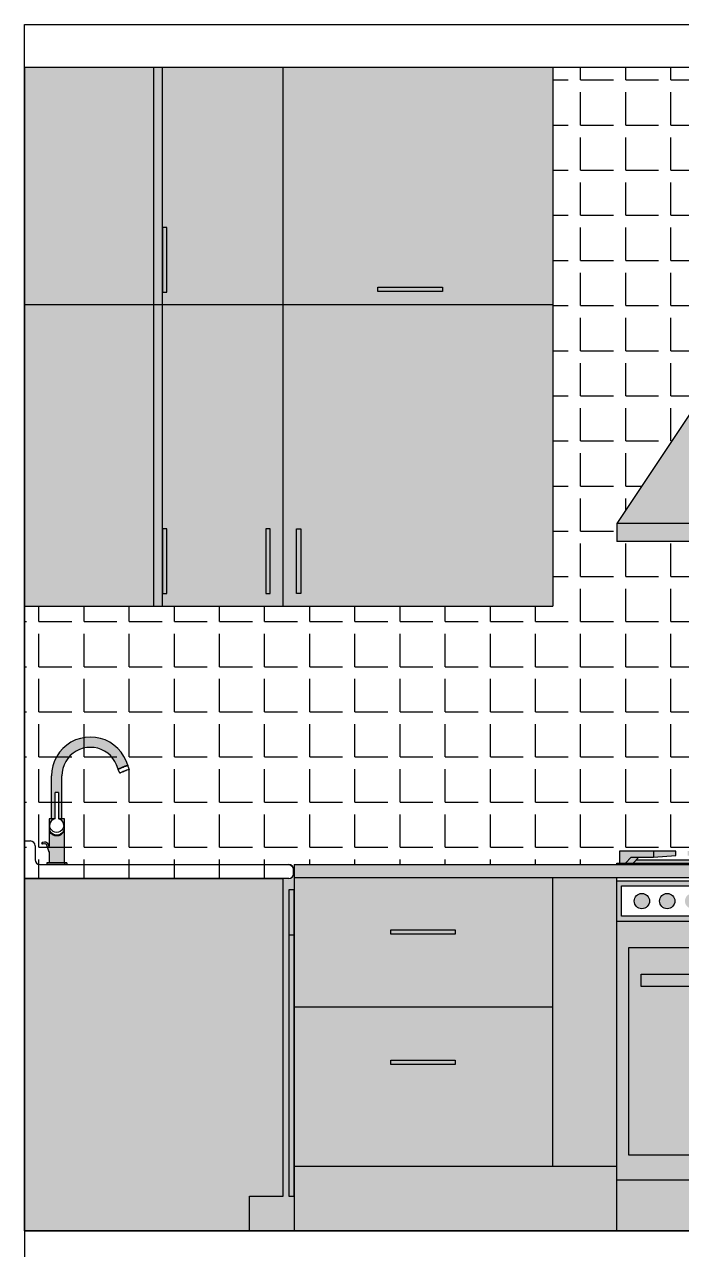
# Model space of a CAD drawing. Header units: millimetres. Extents: x -79936 to 190348, y -17907 to 78730.
# Drawn here: x 43588 to 45113, y -8405 to -5561 of the extents above; entities that cross this region are included whole.
import ezdxf

# ---------------------------------------------------------------- set-up
doc = ezdxf.new("R2010")
doc.units = ezdxf.units.MM
for name, color, linetype in [('freecads.com', 7, 'Continuous'), ('FUR', 42, 'Continuous'), ('furn', 251, 'Continuous'), ('furn section', 47, 'Continuous'), ('KITSHEN', 44, 'Continuous')]:
    doc.layers.add(name, color=color, linetype=linetype)

# ---------------------------------------------------------------- blocks, each defined once
blk = doc.blocks.new('kux 2')
at = {"transparency": 33554687}
h = blk.add_hatch(dxfattribs=at)
h.set_pattern_fill('ANGLE', color=253, scale=15)
h.set_pattern_definition([(0, (-20186.83, 6778.18), (0, 104.775), [76.2, -28.575]), (90, (-20186.83, 6778.18), (-104.775, 6e-15), [76.2, -28.575])])
h.paths.add_polyline_path([(2722.1, -1629.1), (2745.3, -1629.1), (2745.3, -1648.6), (2768.4, -1648.6), (2768.4, -1629.1), (2811.4, -1629.1), (2811.4, -2936.7), (2768.4, -2936.7), (2768.4, -2209.3), (2739.7, -2209.3), (2739.7, -3029.3), (2834.5, -3029.3), (2834.5, -1029.3), (3368.4, -1029.3), (3368.4, -1235.7), (3391.5, -1235.7), (3391.5, -1201), (3414.7, -1201), (3414.7, -879.3), (2832.7, -879.3), (2832.7, -861.3), (2814.7, -861.3), (2814.7, -347.3), (2832.7, -347.3), (2832.7, -329.3), (2145.9, -329.3), (2145.9, -1097.3), (2339.5, -1387.4), (2339.5, -1429.3), (1739.4, -1429.3), (1739.4, -1387.4), (1932.9, -1097.3), (1932.9, -329.3), (1591, -329.3), (1591, -1579.3), (464.7, -1579.3), (364.7, -1579.3), (364.7, -2212.1), (964.9, -2212.1), (977.9, -2212.1, 0.41422), (988.9, -2201.1), (988.9, -2190.3), (991, -2179.3), (1739.4, -2179.3), (1739.4, -2175.9), (1745.7, -2175.9), (1745.7, -2148.3), (1876.5, -2148.3), (1876.5, -2158.6), (1825, -2162.1), (1791, -2162.1), (1784.1, -2169), (1996.3, -2169), (1989.5, -2162.1), (1955.4, -2162.1), (1904, -2158.6), (1904, -2148.3), (2034.8, -2148.3), (2034.8, -2175.9), (2043.4, -2175.9), (2043.4, -2148.3), (2174.1, -2148.3), (2174.1, -2158.6), (2122.7, -2162.1), (2088.7, -2162.1), (2081.8, -2169), (2294, -2169), (2287.1, -2162.1), (2253.1, -2162.1), (2201.7, -2158.6), (2201.7, -2148.3), (2332.4, -2148.3), (2332.4, -2175.9), (2339.7, -2175.9), (2768.4, -2179.3), (2768.4, -1976.3), (2722.1, -1883.7)])
h.paths.add_polyline_path([(2722.1, -1606), (2722.1, -1212.5), (2768.4, -1120), (2768.4, -1029.3), (2811.4, -1029.3), (2811.4, -1606), (2768.4, -1606), (2768.4, -1580.9), (2745.3, -1580.9), (2745.3, -1606)], flags=16)
h.paths.add_polyline_path([(589, -1965.6), (591.4, -1964.7), (594, -1963.6), (596.9, -1962.4), (599.7, -1961.3), (602.4, -1960.2), (604.8, -1959.3), (608, -1957.9), (604.6, -1949.4), (604.2, -1949.5), (601.3, -1950.7), (599, -1951.7), (596.3, -1952.7), (593.4, -1953.9), (590.6, -1955), (587.9, -1956.1), (585.6, -1957.1), (582.7, -1958.2), (582.3, -1958.4), (585.8, -1966.9), (586.2, -1966.8)], flags=16)
h.paths.add_polyline_path([(604.2, -1949.1), (603.8, -1949.3), (603.1, -1950), (604.2, -1949.5)], flags=0)
h.paths.add_polyline_path([(585.6, -1957.1), (585.4, -1956.7), (582.8, -1957.7), (582.4, -1957.9), (582.3, -1958.4)], flags=16)
h.paths.add_polyline_path([(587.9, -1955.7), (590.3, -1954.3), (587.6, -1955.4), (585.6, -1956.6)], flags=16)
h.paths.add_polyline_path([(585.6, -1956.6), (587.6, -1955.4), (585.3, -1956.3), (583.9, -1957.3)], flags=16)
h.paths.add_polyline_path([(435.6, -2072.9), (435.6, -2072.9), (435.4, -2073)], flags=16)
h.paths.add_polyline_path([(446.1, -2073.3), (446, -2073.3), (446, -2073.3)], flags=16)
h.paths.add_polyline_path([(457.6, -2175.3), (458.6, -2175.3), (458.6, -2174.3), (457.6, -2073.5)], flags=16)
h.paths.add_polyline_path([(422.6, -2096.6), (422.6, -2098.5), (422.9, -2099.3)], flags=0)
h.paths.add_polyline_path([(406.4, -2132.1), (406.8, -2132), (406.5, -2130.1)], flags=16)
h.paths.add_polyline_path([(421.6, -2175.5), (421.6, -2149.2), (416.3, -2134.4), (414.7, -2131.6), (413, -2131.4), (415.6, -2132.6), (421.6, -2149.2), (421.6, -2175.5), (451, -2175.5), (452.3, -2175.3), (450.5, -2175.3), (419.7, -2175.5)], flags=16)
h.paths.add_polyline_path([(604.7, -1959.7), (599.8, -1961.7), (597, -1962.8), (594.2, -1963.9), (591.7, -1965), (586.2, -1967.2), (586.2, -1967.2), (586.6, -1967), (589.4, -1965.9), (594.2, -1963.9), (597, -1962.8), (599.8, -1961.7), (602.4, -1960.6), (607.9, -1958.4), (607.9, -1958.4)], flags=16)
h.paths.add_polyline_path([(607.6, -1958.1), (606.6, -1958.5), (606.4, -1959), (607.5, -1958.6)], flags=16)
h.paths.add_polyline_path([(600.9, -1950.4), (596.1, -1952.4), (593.3, -1953.5), (590.5, -1954.7), (590.3, -1954.3), (593.1, -1953.2), (596, -1952), (598.7, -1950.9), (601, -1950), (603.9, -1948.8), (604.3, -1948.7), (600.7, -1938.9), (595.5, -1928.3), (589, -1918.5), (581.2, -1909.7), (572.4, -1901.9), (562.6, -1895.4), (552, -1890.1), (540.9, -1886.4), (529.3, -1884.1), (517.6, -1883.3), (505.8, -1884.1), (494.3, -1886.4), (483.1, -1890.1), (472.6, -1895.4), (462.8, -1901.9), (453.9, -1909.7), (446.2, -1918.5), (439.6, -1928.3), (434.4, -1938.9), (430.6, -1950), (428.4, -1961.6), (427.6, -1973.3), (427.6, -2073.3), (433, -2073.3), (435.1, -2073), (431.6, -2074.4), (427.8, -2077.1), (425.2, -2080.5), (423.5, -2084.4), (422.9, -2088.5), (423.5, -2092.6), (425.2, -2096.5), (427.8, -2099.9), (431.3, -2102.4), (435.3, -2104), (439.6, -2104.6), (443.8, -2104), (447.8, -2102.4), (451.4, -2099.9), (454, -2096.5), (455.6, -2092.6), (456.2, -2088.5), (455.6, -2084.4), (454, -2080.5), (451.3, -2077.1), (446.6, -2073.5), (451.6, -2073.5), (451.6, -2073.3), (454.5, -2073.3), (456.2, -2073.3), (456.8, -2073.3), (458.4, -2073.5), (455.1, -2073.5), (452.3, -2073.5), (446.6, -2073.5), (453.5, -2078.6), (456, -2084.6), (456.6, -2088.8), (456.6, -2095.9), (456.6, -2099.6), (454.3, -2104.8), (451.6, -2108.2), (446.1, -2112.2), (437.2, -2113.3), (431.1, -2110.8), (427.6, -2108.2), (424.9, -2104.8), (422.3, -2098.9), (422.6, -2096.6), (422.6, -2088.8), (421.6, -2073.5), (421.6, -2136.5), (420.3, -2132.9), (418.9, -2130.4), (416.9, -2128.6), (414.4, -2127.5), (411.7, -2127.2), (411.3, -2127.2), (404.8, -2128.1), (405.2, -2130.1), (405.2, -2128.1), (413.2, -2126.9), (418.2, -2129.2), (420.3, -2132.9), (421.6, -2136.5), (421.6, -2073.3), (424.7, -2073.3), (427.6, -2073.3), (427.6, -1973.3), (428.4, -1961.6), (430.6, -1950), (434.4, -1938.9), (439.6, -1928.3), (446.2, -1918.5), (453.9, -1909.7), (462.8, -1901.9), (472.6, -1895.4), (483.1, -1890.1), (494.3, -1886.4), (505.8, -1884.1), (517.6, -1883.3), (529.3, -1884.1), (540.9, -1886.4), (552, -1890.1), (562.6, -1895.4), (572.4, -1901.9), (581.2, -1909.7), (589, -1918.5), (595.5, -1928.3), (600.7, -1938.9), (604.5, -1949.4), (604.2, -1949.1)], flags=16)
h.paths.add_polyline_path([(591.7, -1965), (589.4, -1965.9), (586.6, -1967), (586.2, -1966.8), (587.2, -1966.3)], flags=16)
h.paths.add_polyline_path([(455.9, -2101.6), (453.9, -2103.8), (453, -2106.2), (447.7, -2110.2), (443.7, -2111.6), (439.6, -2112.2), (435.4, -2111.6), (429.6, -2109.4), (425.5, -2104.3), (425.3, -2103.8), (427.6, -2106.5), (431.1, -2108.9), (435.2, -2110.3), (439.6, -2110.9), (444, -2110.3), (448, -2108.9), (451.6, -2106.5), (454.3, -2103.4), (456, -2099.8), (456.5, -2096.3), (456.8, -2098.1), (456.2, -2099.3)], flags=16)
h.paths.add_polyline_path([(443.5, -2012.4), (443.4, -2012.4), (443, -2012.4), (440.6, -2012.4), (436.2, -2012.4), (435.8, -2012.4), (435.6, -2012.4), (435.8, -2012.3), (435.9, -2012.3), (436.3, -2012.3), (436.9, -2012.3), (437.7, -2012.3), (438.6, -2012.3), (440.6, -2012.3), (443.3, -2012.3), (443.4, -2012.3)], flags=16)
h.paths.add_polyline_path([(440.6, -2012.3), (439.6, -2012.4), (440.6, -2012.4), (441.5, -2012.3)], flags=0)
h.paths.add_polyline_path([(433.8, -2073.5), (434.4, -2073.3), (432.9, -2073.3), (432.6, -2073.5)], flags=0)
h.paths.add_polyline_path([(426.9, -2073.5), (424, -2073.5), (422.2, -2073.5), (421.6, -2073.5), (421.8, -2073.4), (422.4, -2073.3), (423, -2073.3)], flags=0)
h = blk.add_hatch(color=252, dxfattribs=at)
h.dxf.hatch_style = 1
h.paths.add_polyline_path([(1591, -329.3), (964.7, -329.3), (964.7, -879.3), (1591, -879.3)])
h.paths.add_polyline_path([(1335.2, -839.4), (1335.2, -849.4), (1185.2, -849.4), (1185.2, -839.4)], flags=16)
h.paths.add_polyline_path([(1591, -879.3), (964.7, -879.3), (964.7, -1579.3), (1591, -1579.3)])
h.paths.add_polyline_path([(1006.2, -1400.3), (1006.2, -1550.3), (996.2, -1550.3), (996.2, -1400.3)], flags=16)
h.paths.add_polyline_path([(964.7, -329.3), (684.7, -329.3), (684.7, -700.3), (694.7, -700.3), (694.7, -850.3), (684.7, -850.3), (684.7, -879.3), (964.7, -879.3)])
h.paths.add_polyline_path([(964.7, -879.3), (684.7, -879.3), (684.7, -1400.3), (694.7, -1400.3), (694.7, -1550.3), (684.7, -1550.3), (684.7, -1579.3), (964.7, -1579.3)])
h.paths.add_polyline_path([(925.1, -1400.3), (935.2, -1400.3), (935.2, -1550.3), (925.1, -1550.3)], flags=16)
h.paths.add_polyline_path([(664.4, -879.3), (364.7, -879.3), (364.7, -1579.3), (664.4, -1579.3)])
h.paths.add_polyline_path([(664.4, -329.3), (364.7, -329.3), (364.7, -879.3), (664.4, -879.3)])
h.paths.add_polyline_path([(3414.7, -329.3), (2832.7, -329.3), (2832.7, -347.3), (2832.7, -861.3), (2832.7, -879.3), (3414.7, -879.3)])
h.paths.add_polyline_path([(2739.7, -2509.3), (2339.7, -2509.3), (2339.7, -2879.3), (2739.7, -2879.3)])
h.paths.add_polyline_path([(2464.4, -2643.3), (2464.4, -2633.3), (2614.4, -2633.3), (2614.4, -2643.3)], flags=16)
h.paths.add_polyline_path([(2739.7, -2209.3), (2339.7, -2209.3), (2339.7, -2509.3), (2739.7, -2509.3)])
h.paths.add_polyline_path([(2464.4, -2341.3), (2464.4, -2331.3), (2614.4, -2331.3), (2614.4, -2341.3)], flags=16)
h.paths.add_polyline_path([(1591, -2209.3), (991, -2209.3), (991, -2509.3), (1591, -2509.3)])
h.paths.add_polyline_path([(1214.7, -2341.3), (1214.7, -2331.3), (1364.7, -2331.3), (1364.7, -2341.3)], flags=16)
h.paths.add_polyline_path([(1591, -2509.3), (991, -2509.3), (991, -2879.3), (1591, -2879.3)])
h.paths.add_polyline_path([(1214.7, -2643.3), (1214.7, -2633.3), (1364.7, -2633.3), (1364.7, -2643.3)], flags=16)
h.paths.add_polyline_path([(1739.4, -2209.3), (1591, -2209.3), (1591, -2509.3), (1591, -2879.3), (1739.4, -2879.3)])
h = blk.add_hatch(color=252, dxfattribs=at)
h.dxf.hatch_style = 1
h.paths.add_polyline_path([(684.7, -329.3), (664.4, -329.3), (664.4, -879.3), (684.7, -879.3)])
h.paths.add_polyline_path([(684.7, -879.3), (664.4, -879.3), (664.4, -1579.3), (684.7, -1579.3)])
h.paths.add_polyline_path([(2832.7, -347.3), (2814.7, -347.3), (2814.7, -861.3), (2832.7, -861.3)])
h = blk.add_hatch(color=250, dxfattribs=at)
h.dxf.hatch_style = 1
h.set_gradient(color1=(51, 51, 51), color2=(222, 222, 222), tint=1, name='HEMISPHERICAL')
h.paths.add_polyline_path([(2145.9, -329.3), (1932.9, -329.3), (1932.9, -1097.3), (2145.9, -1097.3)])
h.paths.add_polyline_path([(2145.9, -1097.3), (1932.9, -1097.3), (1739.4, -1387.4), (2339.5, -1387.4)])
at = {"true_color": 0x37371b, "transparency": 33554687}
h = blk.add_hatch(color=39, dxfattribs=at)
h.dxf.hatch_style = 1
h.paths.add_polyline_path([(1335.2, -839.4), (1185.2, -839.4), (1185.2, -849.4), (1335.2, -849.4)])
h.paths.add_polyline_path([(694.7, -850.3), (694.7, -700.3), (684.7, -700.3), (684.7, -850.3)])
h.paths.add_polyline_path([(925.1, -1550.3), (935.2, -1550.3), (935.2, -1400.3), (925.1, -1400.3)])
h.paths.add_polyline_path([(1006.2, -1400.3), (996.2, -1400.3), (996.2, -1550.3), (1006.2, -1550.3)])
h.paths.add_polyline_path([(684.7, -1550.3), (694.7, -1550.3), (694.7, -1400.3), (684.7, -1400.3)])
h.paths.add_polyline_path([(1364.7, -2633.3), (1214.7, -2633.3), (1214.7, -2643.3), (1364.7, -2643.3)])
h.paths.add_polyline_path([(1364.7, -2331.3), (1214.7, -2331.3), (1214.7, -2341.3), (1364.7, -2341.3)])
h.paths.add_polyline_path([(2614.4, -2341.3), (2614.4, -2331.3), (2464.4, -2331.3), (2464.4, -2341.3)])
h.paths.add_polyline_path([(2614.4, -2633.3), (2464.4, -2633.3), (2464.4, -2643.3), (2614.4, -2643.3)])
at = {"true_color": 0x636466, "transparency": 33554687}
h = blk.add_hatch(color=251, dxfattribs=at)
h.dxf.hatch_style = 1
h.paths.add_polyline_path([(3414.7, -1201), (3391.5, -1201), (3391.5, -1235.7), (3368.4, -1235.7), (3368.4, -1029.3), (2768.4, -1029.3), (2768.4, -1120), (2722.1, -1212.5), (2722.1, -1606), (2834.5, -1606), (2834.5, -1633.1), (2722.1, -1629.1), (2722.1, -1883.7), (2768.4, -1976.3), (2767.6, -2179.3), (2768.4, -2179.3), (991, -2179.3), (991, -2209.3), (2739.7, -2209.3), (2739.7, -3029.3), (3414.7, -3029.3)])
at = {"transparency": 33554687}
h = blk.add_hatch(color=7, dxfattribs=at)
h.dxf.hatch_style = 1
h.paths.add_polyline_path([(2339.5, -1387.4), (1739.4, -1387.4), (1739.4, -1408.4), (1739.4, -1429.3), (2339.5, -1429.3)])
at = {"true_color": 0xffffff, "transparency": 33554687}
h = blk.add_hatch(color=7, dxfattribs=at)
h.dxf.hatch_style = 1
h.paths.add_polyline_path([(453.8, -1956.2), (456.6, -1948), (460.4, -1940.3), (465.2, -1933.1), (470.9, -1926.6), (477.4, -1920.9), (484.6, -1916.1), (492.3, -1912.3), (500.5, -1909.5), (509, -1907.9), (517.6, -1907.3), (526.2, -1907.9), (534.7, -1909.5), (542.8, -1912.3), (550.6, -1916.1), (557.8, -1920.9), (564.3, -1926.6), (569.9, -1933.1), (574.7, -1940.3), (578.6, -1948), (582, -1957.7), (582.4, -1957.5), (583.5, -1957.1), (585.3, -1956.3), (587.6, -1955.4), (590.3, -1954.3), (593.1, -1953.2), (596, -1952), (598.7, -1950.9), (601, -1950), (602.8, -1949.3), (603.9, -1948.8), (604.3, -1948.7), (600.7, -1938.9), (595.5, -1928.3), (592.3, -1923.4), (589, -1918.5), (581.8, -1910.3), (572.4, -1901.9), (562.6, -1895.4), (552, -1890.1), (540.9, -1886.4), (529.3, -1884.1), (517.6, -1883.3), (505.8, -1884.1), (494.3, -1886.4), (484.5, -1889.7), (472.6, -1895.4), (453.9, -1909.7), (446.2, -1918.5), (439.6, -1928.3), (434.4, -1938.9), (430.6, -1950), (428.4, -1961.6), (427.6, -1973.3), (427.6, -2073.3), (431, -2073.3), (434.4, -2073.3), (435.6, -2072.8), (435.6, -2012.3), (436.3, -2012.3), (436.9, -2012.3), (437.7, -2012.3), (438.6, -2012.3), (440.6, -2012.3), (441.5, -2012.3), (442.3, -2012.3), (442.9, -2012.3), (443.6, -2012.3), (443.6, -2072.9), (443.8, -2073), (444, -2073), (444.8, -2073.3), (451.6, -2073.3), (451.6, -1973.3), (452.1, -1964.7)], flags=16)
h.paths.add_polyline_path([(457.6, -2073.5), (457.3, -2073.4), (456.8, -2073.3), (451.6, -2073.3), (451.6, -1973.3), (452.1, -1964.7), (453.8, -1956.2), (456.6, -1948), (461.3, -1939), (465.2, -1933.1), (474.2, -1923.8), (481, -1918.5), (488.5, -1914.2), (492.3, -1912.3), (500.5, -1909.5), (509, -1907.9), (517.6, -1907.3), (526.2, -1907.9), (534.7, -1909.5), (542.8, -1912.3), (550.6, -1916.1), (557.8, -1920.9), (567.1, -1929.9), (572.3, -1936.7), (576.6, -1944.2), (579.4, -1950.3), (582, -1957.7), (582.4, -1957.9), (582.3, -1958.4), (585.8, -1966.9), (586.2, -1967.2), (607.9, -1958.4), (608, -1957.9), (604.6, -1949.4), (604.2, -1949.1), (604.3, -1948.7), (600.7, -1938.9), (595.5, -1928.3), (592.3, -1923.4), (589, -1918.5), (581.8, -1910.3), (572.4, -1901.9), (562.6, -1895.4), (552, -1890.1), (540.9, -1886.4), (529.3, -1884.1), (517.6, -1883.3), (505.8, -1884.1), (494.3, -1886.4), (484.5, -1889.7), (472.6, -1895.4), (453.9, -1909.7), (446.2, -1918.5), (439.6, -1928.3), (434.4, -1938.9), (430.6, -1950), (428.4, -1961.6), (427.6, -1973.3), (427.6, -2073.3), (422.4, -2073.3), (421.8, -2073.4), (421.6, -2073.5), (421.6, -2136.5), (420.3, -2132.9), (418.9, -2130.4), (416.9, -2128.6), (414.4, -2127.5), (411.5, -2127.2), (411.3, -2127.2), (405.9, -2128), (406.3, -2128.8), (406.5, -2130.1), (406.4, -2132.1), (411.7, -2131.3), (413, -2131.4), (414.4, -2132), (415.5, -2133.1), (416.3, -2134.4), (421.6, -2149.2), (421.6, -2175.3), (457.6, -2175.3)], flags=17)
h.paths.add_polyline_path([(434.4, -2073.3), (431, -2073.3), (430.6, -2073.5), (433.8, -2073.5)], flags=0)
h.paths.add_polyline_path([(435.6, -2072.9), (435.6, -2072.9), (435.4, -2073)], flags=16)
h.paths.add_polyline_path([(435.2, -2112.5), (431.1, -2110.8), (427.6, -2108.2), (424.9, -2104.8), (423.2, -2100.9), (422.6, -2096.6), (422.6, -2096.3), (422.6, -2095.9), (422.6, -2088.8), (423.2, -2084.6), (424.8, -2080.7), (427.6, -2077.2), (431.1, -2074.6), (431.6, -2074.4), (427.8, -2077.1), (425.2, -2080.5), (423.5, -2084.4), (422.9, -2088.5), (423.5, -2092.6), (425.2, -2096.5), (427.8, -2099.9), (431.3, -2102.4), (435.3, -2104), (439.6, -2104.6), (443.8, -2104), (447.8, -2102.4), (451.4, -2099.9), (454, -2096.5), (455.6, -2092.6), (456.2, -2088.5), (455.6, -2084.4), (454, -2080.5), (451.4, -2077.1), (447.8, -2074.6), (443.8, -2073), (443.6, -2073), (443.6, -2012.5), (443.5, -2012.4), (443.4, -2012.4), (443, -2012.4), (440.6, -2012.4), (439.6, -2012.4), (438.6, -2012.4), (436.2, -2012.4), (435.8, -2012.4), (435.6, -2012.4), (435.8, -2012.3), (435.9, -2012.3), (436.3, -2012.3), (436.9, -2012.3), (437.7, -2012.3), (438.6, -2012.3), (440.6, -2012.3), (441.5, -2012.3), (442.3, -2012.3), (442.9, -2012.3), (443.6, -2012.3), (443.6, -2072.9), (443.8, -2073), (444, -2073), (448, -2074.6), (451.6, -2077.2), (454.3, -2080.7), (456, -2084.6), (456.6, -2088.8), (456.6, -2095.9), (456.5, -2096.3), (456.6, -2096.6), (456, -2100.9), (454.3, -2104.8), (451.6, -2108.2), (448, -2110.8), (444, -2112.5), (439.6, -2113)], flags=16)
h.paths.add_polyline_path([(439.6, -2112.2), (435.4, -2111.6), (431.5, -2110.2), (428.1, -2107.6), (425.5, -2104.3), (425.3, -2103.8), (427.6, -2106.5), (431.1, -2108.9), (435.2, -2110.3), (439.6, -2110.9), (444, -2110.3), (448, -2108.9), (451.6, -2106.5), (453.9, -2103.8), (453.7, -2104.3), (451.1, -2107.6), (447.7, -2110.2), (443.7, -2111.6)], flags=16)
h.paths.add_polyline_path([(451.4, -2077.1), (447.8, -2074.6), (443.8, -2073), (443.6, -2073), (443.6, -2012.5), (443.5, -2012.4), (443, -2012.4), (440.6, -2012.4), (439.6, -2012.4), (438.6, -2012.4), (436.2, -2012.4), (435.6, -2012.4), (435.6, -2012.5), (435.6, -2072.8), (435.6, -2073), (435.3, -2073), (431.3, -2074.6), (427.8, -2077.1), (425.2, -2080.5), (423.5, -2084.4), (422.9, -2088.5), (423.5, -2092.6), (425.2, -2096.5), (427.8, -2099.9), (431.3, -2102.4), (435.3, -2104), (439.6, -2104.6), (443.8, -2104), (447.8, -2102.4), (451.4, -2099.9), (454, -2096.5), (455.6, -2092.6), (456.2, -2088.5), (455.6, -2084.4), (454, -2080.5)], flags=0)
h.paths.add_polyline_path([(453.9, -2103.8), (454.3, -2103.4), (456, -2099.8), (456.6, -2095.9), (456.6, -2088.8), (456, -2084.6), (454.3, -2080.7), (451.6, -2077.2), (451.3, -2077.1), (454, -2080.5), (455.6, -2084.4), (456.2, -2088.5), (455.6, -2092.6), (454, -2096.5), (451.4, -2099.9), (447.8, -2102.4), (443.8, -2104), (439.6, -2104.6), (435.3, -2104), (431.3, -2102.4), (427.8, -2099.9), (425.2, -2096.5), (423.5, -2092.6), (422.9, -2088.5), (423.5, -2084.4), (425.2, -2080.5), (427.8, -2077.1), (427.6, -2077.2), (424.8, -2080.7), (423.2, -2084.6), (422.6, -2088.8), (422.6, -2095.9), (422.6, -2096.3), (423.2, -2099.8), (424.8, -2103.4), (427.6, -2106.5), (431.1, -2108.9), (435.2, -2110.3), (439.6, -2110.9), (444, -2110.3), (448, -2108.9), (451.6, -2106.5)], flags=16)
h.paths.add_polyline_path([(427.6, -2077.2), (427.8, -2077.1), (431.1, -2074.6), (431.6, -2074.4), (433.8, -2073.5), (430.6, -2073.5), (426.9, -2073.5), (424, -2073.5), (422.2, -2073.5), (421.6, -2073.5), (421.6, -2136.5), (420.3, -2132.9), (418.9, -2130.4), (416.9, -2128.6), (414.4, -2127.5), (411.5, -2127.2), (411.3, -2127.2), (405.9, -2128), (406.3, -2128.8), (406.5, -2130.1), (406.4, -2132.1), (411.7, -2131.3), (413, -2131.4), (414.4, -2132), (415.5, -2133.1), (416.3, -2134.4), (421.6, -2149.2), (421.6, -2175.3), (457.6, -2175.3), (457.6, -2073.5), (456.9, -2073.5), (455.1, -2073.5), (452.3, -2073.5), (448.5, -2073.5), (445.3, -2073.5), (448, -2074.6), (451.6, -2077.2), (454.3, -2080.7), (456, -2084.6), (456.6, -2088.8), (456.6, -2095.9), (456.5, -2096.3), (456.6, -2096.6), (456, -2100.9), (454.3, -2104.8), (451.6, -2108.2), (448, -2110.8), (444, -2112.5), (439.6, -2113), (435.2, -2112.5), (431.1, -2110.8), (427.6, -2108.2), (424.9, -2104.8), (423.2, -2100.9), (422.6, -2096.6), (422.6, -2096.3), (422.6, -2095.9), (422.6, -2088.8), (423.2, -2084.6), (424.8, -2080.7)], flags=16)
h.paths.add_polyline_path([(458.6, -2175.5), (455.8, -2175.5), (451, -2175.5), (419.7, -2175.5), (417.4, -2175.5), (416.6, -2175.5), (416.6, -2179.3), (417.4, -2179.3), (419.7, -2179.3), (455.8, -2179.3), (458.6, -2179.3)], flags=16)
h.paths.add_polyline_path([(462.6, -2175.5), (461.8, -2175.5), (458.6, -2175.5), (458.6, -2179.3), (459.5, -2179.3), (461.8, -2179.3), (462.6, -2179.3)], flags=17)
h.paths.add_polyline_path([(461.6, -2175.3), (458.6, -2175.3), (458.6, -2175.5), (461.8, -2175.5), (462.6, -2175.5), (462.2, -2175.4)], flags=17)
h.paths.add_polyline_path([(461.6, -2175.3), (457.6, -2175.3), (421.6, -2175.3), (417.6, -2175.3), (416.9, -2175.4), (416.6, -2175.5), (416.6, -2179.3), (417.4, -2179.3), (419.7, -2179.3), (455.8, -2179.3), (462.6, -2179.3), (462.6, -2175.5), (462.2, -2175.4)])
h.paths.add_polyline_path([(416.9, -2128.6), (414.4, -2127.5), (411.5, -2127.2), (411.3, -2127.2), (405.5, -2128), (405.2, -2128.8), (405.2, -2130.1), (405.4, -2131.3), (405.8, -2132.1), (406.2, -2132.1), (411.7, -2131.3), (413, -2131.4), (414.4, -2132), (415.5, -2133.1), (416.3, -2134.4), (421.6, -2149.2), (421.6, -2175.3), (457.6, -2175.3), (457.6, -2073.5), (457.3, -2073.4), (456.8, -2073.3), (451.6, -2073.3), (451.6, -1973.3), (452.1, -1964.7), (453.8, -1956.2), (456.6, -1948), (461.3, -1939), (465.2, -1933.1), (474.2, -1923.8), (481, -1918.5), (488.5, -1914.2), (492.3, -1912.3), (500.5, -1909.5), (509, -1907.9), (517.6, -1907.3), (526.2, -1907.9), (534.7, -1909.5), (542.8, -1912.3), (550.6, -1916.1), (557.8, -1920.9), (567.1, -1929.9), (572.3, -1936.7), (576.6, -1944.2), (579.4, -1950.3), (582, -1957.7), (582.4, -1957.9), (582.3, -1958.4), (585.8, -1966.9), (586.2, -1967.2), (607.9, -1958.4), (608, -1957.9), (604.6, -1949.4), (604.2, -1949.1), (604.3, -1948.7), (600.7, -1938.9), (595.5, -1928.3), (592.3, -1923.4), (589, -1918.5), (581.8, -1910.3), (572.4, -1901.9), (562.6, -1895.4), (552, -1890.1), (540.9, -1886.4), (529.3, -1884.1), (517.6, -1883.3), (505.8, -1884.1), (494.3, -1886.4), (484.5, -1889.7), (472.6, -1895.4), (453.9, -1909.7), (446.2, -1918.5), (439.6, -1928.3), (434.4, -1938.9), (430.6, -1950), (428.4, -1961.6), (427.6, -1973.3), (427.6, -2073.3), (422.4, -2073.3), (421.8, -2073.4), (421.6, -2073.5), (421.6, -2136.5), (420.3, -2132.9), (418.9, -2130.4)])
h.paths.add_polyline_path([(422.6, -2096.6), (422.6, -2096.3), (422.6, -2095.9), (422.6, -2088.8), (423.2, -2084.6), (424.8, -2080.7), (427.6, -2077.2), (431.1, -2074.6), (435.2, -2073), (435.6, -2072.9), (435.6, -2012.5), (435.6, -2012.4), (435.8, -2012.3), (435.9, -2012.3), (436.3, -2012.3), (436.9, -2012.3), (437.7, -2012.3), (438.6, -2012.3), (440.6, -2012.3), (441.5, -2012.3), (442.3, -2012.3), (442.9, -2012.3), (443.3, -2012.3), (443.4, -2012.3), (443.5, -2012.4), (443.6, -2012.5), (443.6, -2072.9), (444, -2073), (448, -2074.6), (451.6, -2077.2), (454.3, -2080.7), (456, -2084.6), (456.6, -2088.8), (456.6, -2095.9), (456.5, -2096.3), (456.6, -2096.6), (456, -2100.9), (454.3, -2104.8), (451.6, -2108.2), (448, -2110.8), (444, -2112.5), (439.6, -2113), (435.2, -2112.5), (431.1, -2110.8), (427.6, -2108.2), (424.9, -2104.8), (423.2, -2100.9)], flags=0)
at = {"transparency": 33554687}
h = blk.add_hatch(color=251, dxfattribs=at)
h.dxf.hatch_style = 1
h.paths.add_polyline_path([(1825, -2148.3), (1745.7, -2148.3), (1745.7, -2175.9), (1759.5, -2175.9), (1773.2, -2162.1), (1825, -2162.1)], flags=0)
h.paths.add_polyline_path([(1876.5, -2158.6), (1876.5, -2148.3), (1825, -2148.3), (1825, -2162.1)], flags=17)
h.paths.add_polyline_path([(1791, -2162.1), (1773.2, -2162.1), (1759.5, -2175.9), (1777.2, -2175.9)], flags=0)
h.paths.add_polyline_path([(2339.7, -2175.9), (2332.4, -2175.9), (1739.4, -2175.9), (1739.4, -2179.3), (2339.7, -2179.3)])
h.paths.add_polyline_path([(2034.8, -2148.3), (1904, -2148.3), (1904, -2158.6), (1955.4, -2162.1), (1989.5, -2162.1), (1996.3, -2169), (1784.1, -2169), (1777.2, -2175.9), (2034.8, -2175.9)])
h.paths.add_polyline_path([(2007.2, -2162.1), (1989.5, -2162.1), (1996.3, -2169), (2003.2, -2175.9), (2021, -2175.9)], flags=16)
h.paths.add_polyline_path([(1996.3, -2169), (1784.1, -2169), (1791, -2162.1), (1825, -2162.1), (1876.5, -2158.6), (1876.5, -2148.3), (1825, -2148.3), (1745.7, -2148.3), (1745.7, -2175.9), (2003.2, -2175.9)], flags=16)
h.paths.add_polyline_path([(2332.4, -2148.3), (2201.7, -2148.3), (2201, -2158.6), (2253.1, -2162.1), (2287.1, -2162.1), (2294, -2169), (2081.8, -2169), (2074.9, -2175.9), (2332.4, -2175.9)])
h.paths.add_polyline_path([(2304.9, -2162.1), (2287.1, -2162.1), (2294, -2169), (2300.9, -2175.9), (2318.7, -2175.9)], flags=16)
h.paths.add_polyline_path([(2332.4, -2148.3), (2253.1, -2148.3), (2253.1, -2162.1), (2287.1, -2162.1), (2304.9, -2162.1), (2318.7, -2175.9), (2332.4, -2175.9)], flags=17)
h.paths.add_polyline_path([(2088.7, -2162.1), (2122.7, -2162.1), (2174.1, -2158.6), (2174.1, -2148.3), (2043.4, -2148.3), (2043.4, -2175.9), (2300.9, -2175.9), (2294, -2169), (2081.8, -2169)])
h.paths.add_polyline_path([(2174.1, -2148.3), (2122.7, -2148.3), (2122.7, -2162.1), (2174.1, -2158.6)], flags=17)
h.paths.add_polyline_path([(2088.7, -2162.1), (2070.9, -2162.1), (2057.1, -2175.9), (2074.9, -2175.9), (2081.8, -2169)], flags=17)
h.paths.add_polyline_path([(1996.3, -2169), (1784.1, -2169), (1791, -2162.1), (1825, -2162.1), (1876.5, -2158.6), (1876.5, -2148.3), (1745.7, -2148.3), (1745.7, -2175.9), (2003.2, -2175.9)])
h = blk.add_hatch(color=251, dxfattribs=at)
h.dxf.hatch_style = 1
h.paths.add_polyline_path([(1825, -2148.3), (1745.7, -2148.3), (1745.7, -2175.9), (1759.5, -2175.9), (1773.2, -2162.1), (1825, -2162.1)])
h.paths.add_polyline_path([(1791, -2162.1), (1773.2, -2162.1), (1759.5, -2175.9), (1777.2, -2175.9)], flags=17)
h.paths.add_polyline_path([(2007.2, -2162.1), (1989.5, -2162.1), (2003.2, -2175.9), (2021, -2175.9)])
h.paths.add_polyline_path([(2088.7, -2162.1), (2070.9, -2162.1), (2057.1, -2175.9), (2074.9, -2175.9)])
h.paths.add_polyline_path([(2174.1, -2148.3), (2122.7, -2148.3), (2122.7, -2162.1), (2174.1, -2158.6)])
h.paths.add_polyline_path([(2332.4, -2148.3), (2253.1, -2148.3), (2253.1, -2162.1), (2287.1, -2162.1), (2304.9, -2162.1), (2318.7, -2175.9), (2332.4, -2175.9)])
h.paths.add_polyline_path([(2304.9, -2162.1), (2287.1, -2162.1), (2294, -2169), (2300.9, -2175.9), (2318.7, -2175.9)], flags=17)
h.paths.add_polyline_path([(2294, -2169), (2081.8, -2169), (2074.9, -2175.9), (2300.9, -2175.9)])
h = blk.add_hatch(color=256, dxfattribs=at)
h.dxf.hatch_style = 1
h.set_gradient(color1=(204, 204, 204), tint=1, name='CURVED')
h.paths.add_polyline_path([(964.9, -2212.1), (364.7, -2212.1), (364.7, -3029.3), (886.6, -3029.3), (886.6, -2949.2), (964.9, -2949.2)])
h.paths.add_polyline_path([(991, -2238.2), (978, -2238.2), (978, -2342.6), (991, -2342.6)])
h.paths.add_polyline_path([(991, -2342.6), (978, -2342.6), (978, -2949.2), (991, -2949.2)])
h = blk.add_hatch(color=252, dxfattribs=at)
h.dxf.hatch_style = 1
h.paths.add_polyline_path([(991, -2949.2), (978, -2949.2), (978, -2238.2), (991, -2238.2), (988.9, -2201.1, -0.414214), (977.9, -2212.1), (964.9, -2212.1), (964.9, -2949.2), (886.6, -2949.2), (886.6, -3029.3), (991, -3029.3)])
h = blk.add_hatch(color=256, dxfattribs=at)
h.dxf.hatch_style = 1
h.set_gradient(color1=(51, 51, 51), color2=(214, 214, 214), tint=1, name='INVHEMISPHERICAL')
h.paths.add_polyline_path([(1739.4, -2311.2), (1739.4, -2911.6), (2339.7, -2911.6), (2339.7, -2311.2)])
h.paths.add_polyline_path([(2310.2, -2371.6), (2310.2, -2854.1), (1767.8, -2854.1), (1767.8, -2371.6)], flags=16)
h.paths.add_polyline_path([(2282, -2433.7), (2282, -2462.3), (1796, -2462.3), (1796, -2433.7)], flags=0)
h.paths.add_polyline_path([(1739.4, -2217), (1739.4, -2311.2), (2339.7, -2311.2), (2339.7, -2217)])
h.paths.add_polyline_path([(2021.3, -2299.4), (1750.6, -2299.4), (1750.6, -2228.8), (2021.3, -2228.8)], flags=16)
h.paths.add_polyline_path([(2127.3, -2228.8), (2292.1, -2228.8), (2292.1, -2299.4), (2127.3, -2299.4)], flags=16)
h.paths.add_polyline_path([(1956.6, -2264.1, -1), (1991.9, -2264.1, -1)], flags=0)
h.paths.add_polyline_path([(2197.9, -2264.1, -1), (2150.8, -2264.1, -1)], flags=0)
h.paths.add_polyline_path([(1897.7, -2264.1, -1), (1933, -2264.1, -1)], flags=0)
h.paths.add_polyline_path([(2268.5, -2264.1, -1), (2221.5, -2264.1, -1)], flags=0)
h.paths.add_polyline_path([(1838.9, -2264.1, -1), (1874.2, -2264.1, -1)], flags=0)
h.paths.add_polyline_path([(1780, -2264.1, -1), (1815.3, -2264.1, -1)], flags=0)
h = blk.add_hatch(color=7, dxfattribs=at)
h.dxf.hatch_style = 1
h.paths.add_polyline_path([(1796, -2433.7), (1796, -2462.3), (2282, -2462.3), (2282, -2433.7)])
h.paths.add_polyline_path([(1780, -2264.1, 1), (1815.3, -2264.1, 1)])
h.paths.add_polyline_path([(1874.2, -2264.1, 1), (1838.9, -2264.1, 1)])
h.paths.add_polyline_path([(1897.7, -2264.1, 1), (1933, -2264.1, 1)])
h.paths.add_polyline_path([(1956.6, -2264.1, 1), (1991.9, -2264.1, 1)])
h.paths.add_polyline_path([(2197.9, -2264.1, 1), (2150.8, -2264.1, 1)])
h.paths.add_polyline_path([(2268.5, -2264.1, 1), (2221.5, -2264.1, 1)])
at = {"true_color": 0xe8e8e8, "transparency": 33554687}
h = blk.add_hatch(color=254, dxfattribs=at)
h.dxf.hatch_style = 1
h.paths.add_polyline_path([(2310.2, -2854.1), (2310.2, -2371.6), (1767.8, -2371.6), (1767.8, -2854.1)])
h.paths.add_polyline_path([(1796, -2462.3), (1796, -2433.7), (2282, -2433.7), (2282, -2462.3)], flags=16)
at = {"transparency": 33554687}
h = blk.add_hatch(color=252, dxfattribs=at)
h.dxf.hatch_style = 1
h.paths.add_polyline_path([(991, -2879.3), (991, -3029.3), (1739.4, -3029.3), (1739.4, -2879.3)])
h.paths.add_polyline_path([(2739.7, -3029.3), (2739.7, -2879.3), (2339.7, -2879.3), (2339.7, -3029.3)])
h = blk.add_hatch(color=256, dxfattribs=at)
h.dxf.hatch_style = 1
h.set_gradient(color1=(51, 51, 51), color2=(214, 214, 214), tint=1, name='INVHEMISPHERICAL')
h.paths.add_polyline_path([(2339.7, -3029.3), (2339.7, -2911.6), (1739.4, -2911.6), (1739.4, -3029.3)])
at = {"color": 250}
for p, q in [((1932.9, -1097.3), (1739.4, -1387.4)), ((2339.5, -1387.4), (1739.4, -1387.4)), ((2339.5, -1429.3), (1739.4, -1429.3)), ((1745.7, -2148.3), (1745.7, -2175.9)), ((1876.5, -2148.3), (1745.7, -2148.3)), ((1825, -2148.3), (1825, -2162.1)), ((1825, -2162.1), (1876.5, -2158.6)), ((1876.5, -2158.6), (1876.5, -2148.3)), ((1759.5, -2175.9), (1773.2, -2162.1)), ((1773.2, -2162.1), (1825, -2162.1)), ((1777.2, -2175.9), (1791, -2162.1)), ((1996.3, -2169), (1784.1, -2169))]:
    blk.add_line(p, q, dxfattribs=at)
for points in [[(364.7, -329.3), (364.7, -3029.3), (3414.7, -3029.3), (3414.7, -329.3), (364.7, -329.3)], [(364.7, -329.3), (364.7, -3029.3)], [(964.7, -329.3), (964.7, -1579.3)], [(1591, -329.3), (1591, -1579.3)], [(694.7, -850.3), (694.7, -700.3), (684.7, -700.3)], [(364.7, -879.3), (1591, -879.3)], [(664.4, -879.3), (684.7, -879.3)], [(1739.4, -1387.4), (1739.4, -1429.3)], [(694.7, -1550.3), (694.7, -1400.3), (684.7, -1400.3)], [(935.2, -1550.3), (935.2, -1400.3), (925.1, -1400.3)], [(464.7, -1579.3), (1591, -1579.3)], [(664.4, -1579.3), (684.7, -1579.3)], [(364.7, -2124.7), (364.7, -2212.1)], [(991, -2179.3), (2768.4, -2179.3)], [(1739.4, -2179.3), (1739.4, -2175.9), (2339.7, -2175.9), (2339.7, -2179.3)], [(977.9, -2212.1), (964.9, -2212.1)], [(991, -2209.3), (2768.4, -2209.3)], [(1591, -2879.3), (1591, -2209.3)], [(978, -2342.6), (991, -2342.6)], [(991, -2509.3), (1588.9, -2509.3)], [(991, -2879.3), (1739.4, -2879.3)], [(464.7, -3029.3), (1812.7, -3029.3)]]:
    blk.add_lwpolyline(points, dxfattribs=at)
at = {"color": 253}
blk.add_lwpolyline([(977.9, -2179.3), (983.2, -2180.6), (987.2, -2184.3), (988.9, -2190.3)], dxfattribs=at)
blk.add_lwpolyline([(991, -2179.3), (991, -3029.3)])
at = {"color": 250}
for points in [[(964.9, -2949.2), (964.9, -2212.1), (364.7, -2212.1), (364.7, -3029.3), (886.6, -3029.3), (886.6, -2949.2)], [(991, -2238.2), (978, -2238.2), (978, -2949.2), (991, -2949.2)]]:
    blk.add_lwpolyline(points, close=True, dxfattribs=at)
at = {"layer": 'freecads.com', "color": 250}
for p, q in [((684.7, -700.3), (684.7, -850.3)), ((684.7, -850.3), (694.7, -850.3)), ((1185.2, -849.4), (1185.2, -839.4)), ((1185.2, -839.4), (1335.2, -839.4)), ((1335.2, -849.4), (1185.2, -849.4)), ((1335.2, -839.4), (1335.2, -849.4)), ((684.7, -1400.3), (684.7, -1550.3)), ((925.1, -1400.3), (925.1, -1550.3)), ((996.2, -1400.3), (1006.2, -1400.3)), ((996.2, -1550.3), (996.2, -1400.3)), ((1006.2, -1400.3), (1006.2, -1550.3)), ((684.7, -1550.3), (694.7, -1550.3)), ((925.1, -1550.3), (935.1, -1550.3)), ((1006.2, -1550.3), (996.2, -1550.3)), ((1214.7, -2341.3), (1214.7, -2331.3)), ((1214.7, -2331.3), (1364.7, -2331.3)), ((1364.7, -2331.3), (1364.7, -2341.3)), ((1364.7, -2341.3), (1214.7, -2341.3)), ((1214.7, -2643.3), (1214.7, -2633.3)), ((1214.7, -2633.3), (1364.7, -2633.3)), ((1364.7, -2643.3), (1214.7, -2643.3)), ((1364.7, -2633.3), (1364.7, -2643.3))]:
    blk.add_line(p, q, dxfattribs=at)
at = {"layer": 'freecads.com', "color": 250, "ltscale": 10}
for p, q in [((462.8, -1901.9), (453.9, -1909.7)), ((472.6, -1895.4), (462.8, -1901.9)), ((483.1, -1890.1), (472.6, -1895.4)), ((494.3, -1886.4), (483.1, -1890.1)), ((505.8, -1884.1), (494.3, -1886.4)), ((517.6, -1883.3), (505.8, -1884.1)), ((529.3, -1884.1), (517.6, -1883.3)), ((540.9, -1886.4), (529.3, -1884.1)), ((552, -1890.1), (540.9, -1886.4)), ((562.6, -1895.4), (552, -1890.1)), ((572.4, -1901.9), (562.6, -1895.4)), ((581.2, -1909.7), (572.4, -1901.9)), ((439.6, -1928.3), (434.4, -1938.9)), ((446.2, -1918.5), (439.6, -1928.3)), ((453.9, -1909.7), (446.2, -1918.5)), ((465.2, -1933.1), (460.4, -1940.3)), ((470.9, -1926.6), (465.2, -1933.1)), ((477.4, -1920.9), (470.9, -1926.6)), ((484.6, -1916.1), (477.4, -1920.9)), ((492.3, -1912.3), (484.6, -1916.1)), ((500.5, -1909.5), (492.3, -1912.3)), ((509, -1907.9), (500.5, -1909.5)), ((517.6, -1907.3), (509, -1907.9)), ((526.2, -1907.9), (517.6, -1907.3)), ((534.7, -1909.5), (526.2, -1907.9)), ((542.8, -1912.3), (534.7, -1909.5)), ((550.6, -1916.1), (542.8, -1912.3)), ((557.8, -1920.9), (550.6, -1916.1)), ((564.3, -1926.6), (557.8, -1920.9)), ((569.9, -1933.1), (564.3, -1926.6)), ((574.7, -1940.3), (569.9, -1933.1)), ((589, -1918.5), (581.2, -1909.7)), ((595.5, -1928.3), (589, -1918.5)), ((600.7, -1938.9), (595.5, -1928.3)), ((428.4, -1961.6), (427.6, -1973.3)), ((430.6, -1950), (428.4, -1961.6)), ((434.4, -1938.9), (430.6, -1950)), ((453.8, -1956.2), (452.1, -1964.7)), ((456.6, -1948), (453.8, -1956.2)), ((460.4, -1940.3), (456.6, -1948)), ((578.6, -1948), (574.7, -1940.3)), ((582, -1957.7), (578.6, -1948)), ((582.4, -1957.5), (582, -1957.7)), ((582.4, -1957.9), (582, -1957.7)), ((582.4, -1957.9), (582.3, -1958.4)), ((582.7, -1958.2), (582.3, -1958.4)), ((585.8, -1966.9), (582.3, -1958.4)), ((583.5, -1957.1), (582.4, -1957.5)), ((582.8, -1957.7), (582.4, -1957.9)), ((583.8, -1957.8), (582.7, -1958.2)), ((583.9, -1957.3), (582.8, -1957.7)), ((585.3, -1956.3), (583.5, -1957.1)), ((585.6, -1957.1), (583.8, -1957.8)), ((585.6, -1956.6), (583.9, -1957.3)), ((587.6, -1955.4), (585.3, -1956.3)), ((587.9, -1955.7), (585.6, -1956.6)), ((587.9, -1956.1), (585.6, -1957.1)), ((590.3, -1954.3), (587.6, -1955.4)), ((590.5, -1954.7), (587.9, -1955.7)), ((590.6, -1955), (587.9, -1956.1)), ((593.1, -1953.2), (590.3, -1954.3)), ((593.3, -1953.5), (590.5, -1954.7)), ((593.4, -1953.9), (590.6, -1955)), ((596, -1952), (593.1, -1953.2)), ((596.1, -1952.4), (593.3, -1953.5)), ((596.3, -1952.7), (593.4, -1953.9)), ((598.7, -1950.9), (596, -1952)), ((598.7, -1951.3), (596.1, -1952.4)), ((599, -1951.7), (596.3, -1952.7)), ((599.7, -1961.3), (596.9, -1962.4)), ((599.8, -1961.7), (597, -1962.8)), ((601, -1950), (598.7, -1950.9)), ((600.9, -1950.4), (598.7, -1951.3)), ((601.3, -1950.7), (599, -1951.7)), ((602.4, -1960.2), (599.7, -1961.3)), ((602.4, -1960.6), (599.8, -1961.7)), ((604.3, -1948.7), (600.7, -1938.9)), ((602.7, -1949.7), (600.9, -1950.4)), ((602.8, -1949.3), (601, -1950)), ((603.1, -1950), (601.3, -1950.7)), ((604.8, -1959.3), (602.4, -1960.2)), ((604.7, -1959.7), (602.4, -1960.6)), ((603.8, -1949.3), (602.7, -1949.7)), ((603.9, -1948.8), (602.8, -1949.3)), ((604.2, -1949.5), (603.1, -1950)), ((604.2, -1949.1), (603.8, -1949.3)), ((604.3, -1948.7), (603.9, -1948.8)), ((604.3, -1948.7), (604.2, -1949.1)), ((604.6, -1949.4), (604.2, -1949.1)), ((604.6, -1949.4), (604.2, -1949.5)), ((608, -1957.9), (604.6, -1949.4)), ((606.4, -1959), (604.7, -1959.7)), ((606.6, -1958.5), (604.8, -1959.3)), ((607.5, -1958.6), (606.4, -1959)), ((607.6, -1958.1), (606.6, -1958.5)), ((607.9, -1958.4), (607.5, -1958.6)), ((608, -1957.9), (607.6, -1958.1)), ((608, -1957.9), (607.9, -1958.4)), ((427.6, -2073.3), (427.6, -1973.3)), ((452.1, -1964.7), (451.6, -1973.3)), ((451.6, -2073.3), (451.6, -1973.3)), ((586.2, -1966.8), (585.8, -1966.9)), ((586.2, -1967.2), (585.8, -1966.9)), ((587.2, -1966.3), (586.2, -1966.8)), ((586.6, -1967), (586.2, -1967.2)), ((587.6, -1966.6), (586.6, -1967)), ((589, -1965.6), (587.2, -1966.3)), ((589.4, -1965.9), (587.6, -1966.6)), ((591.4, -1964.7), (589, -1965.6)), ((591.7, -1965), (589.4, -1965.9)), ((594, -1963.6), (591.4, -1964.7)), ((594.2, -1963.9), (591.7, -1965)), ((596.9, -1962.4), (594, -1963.6)), ((597, -1962.8), (594.2, -1963.9)), ((435.8, -2012.3), (435.6, -2012.4)), ((435.8, -2012.4), (435.6, -2012.4)), ((435.6, -2012.4), (435.6, -2012.5)), ((435.6, -2073), (435.6, -2012.5)), ((435.9, -2012.3), (435.8, -2012.3)), ((436.2, -2012.4), (435.8, -2012.4)), ((436.3, -2012.3), (435.9, -2012.3)), ((438.6, -2012.4), (436.2, -2012.4)), ((436.9, -2012.3), (436.3, -2012.3)), ((437.7, -2012.3), (436.9, -2012.3)), ((438.6, -2012.3), (437.7, -2012.3)), ((440.6, -2012.3), (438.6, -2012.3)), ((439.6, -2012.4), (438.6, -2012.4)), ((440.6, -2012.4), (439.6, -2012.4)), ((441.5, -2012.3), (440.6, -2012.3)), ((443, -2012.4), (440.6, -2012.4)), ((442.3, -2012.3), (441.5, -2012.3)), ((442.9, -2012.3), (442.3, -2012.3)), ((443.3, -2012.3), (442.9, -2012.3)), ((443.4, -2012.4), (443, -2012.4)), ((443.4, -2012.3), (443.3, -2012.3)), ((443.5, -2012.4), (443.4, -2012.3)), ((443.5, -2012.4), (443.4, -2012.4)), ((443.6, -2012.5), (443.5, -2012.4)), ((443.6, -2012.5), (443.6, -2073)), ((421.8, -2073.4), (421.6, -2073.5)), ((421.6, -2073.5), (421.6, -2136.5)), ((422.2, -2073.5), (421.6, -2073.5)), ((422.4, -2073.3), (421.8, -2073.4)), ((424, -2073.5), (422.2, -2073.5)), ((423, -2073.3), (422.4, -2073.3)), ((424.7, -2073.3), (423, -2073.3)), ((426.9, -2073.5), (424, -2073.5)), ((427.4, -2073.3), (424.7, -2073.3)), ((430.6, -2073.5), (426.9, -2073.5)), ((431, -2073.3), (427.4, -2073.3)), ((431.1, -2074.6), (427.6, -2077.2)), ((431.3, -2074.6), (427.8, -2077.1)), ((433.8, -2073.5), (430.6, -2073.5)), ((434.4, -2073.3), (431, -2073.3)), ((435.2, -2073), (431.1, -2074.6)), ((435.3, -2073), (431.3, -2074.6)), ((435.7, -2072.9), (435.2, -2073)), ((436.1, -2072.9), (435.3, -2073)), ((443.8, -2073), (443, -2072.9)), ((444, -2073), (443.4, -2072.9)), ((447.8, -2074.6), (443.8, -2073)), ((448, -2074.6), (444, -2073)), ((451.8, -2073.3), (444.8, -2073.3)), ((448.5, -2073.5), (445.3, -2073.5)), ((451.4, -2077.1), (447.8, -2074.6)), ((451.6, -2077.2), (448, -2074.6)), ((452.3, -2073.5), (448.5, -2073.5)), ((454.5, -2073.3), (451.8, -2073.3)), ((455.1, -2073.5), (452.3, -2073.5)), ((456.2, -2073.3), (454.5, -2073.3)), ((456.9, -2073.5), (455.1, -2073.5)), ((456.8, -2073.3), (456.2, -2073.3)), ((457.3, -2073.4), (456.8, -2073.3)), ((457.6, -2073.5), (456.9, -2073.5)), ((457.6, -2073.5), (457.3, -2073.4)), ((457.6, -2175.3), (457.6, -2073.5)), ((423.2, -2084.6), (422.6, -2088.8)), ((422.6, -2088.8), (422.6, -2095.9)), ((423.2, -2099.8), (422.6, -2095.9)), ((422.6, -2096.3), (422.6, -2096.6)), ((423.2, -2100.9), (422.6, -2096.6)), ((422.6, -2096.6), (422.6, -2108.1)), ((423.5, -2084.4), (422.9, -2088.5)), ((423.5, -2092.6), (422.9, -2088.5)), ((424.8, -2080.7), (423.2, -2084.6)), ((424.8, -2103.4), (423.2, -2099.8)), ((424.9, -2104.8), (423.2, -2100.9)), ((425.2, -2080.5), (423.5, -2084.4)), ((425.2, -2096.5), (423.5, -2092.6)), ((427.6, -2077.2), (424.8, -2080.7)), ((427.6, -2106.5), (424.8, -2103.4)), ((427.8, -2077.1), (425.2, -2080.5)), ((427.8, -2099.9), (425.2, -2096.5)), ((425.5, -2104.3), (425.3, -2103.8)), ((431.3, -2102.4), (427.8, -2099.9)), ((435.3, -2104), (431.3, -2102.4)), ((439.6, -2104.6), (435.3, -2104)), ((443.8, -2104), (439.6, -2104.6)), ((447.8, -2102.4), (443.8, -2104)), ((451.4, -2099.9), (447.8, -2102.4)), ((454, -2080.5), (451.4, -2077.1)), ((454, -2096.5), (451.4, -2099.9)), ((454.3, -2080.7), (451.6, -2077.2)), ((454.3, -2103.4), (451.6, -2106.5)), ((453.9, -2103.8), (453.7, -2104.3)), ((455.6, -2084.4), (454, -2080.5)), ((455.6, -2092.6), (454, -2096.5)), ((456, -2084.6), (454.3, -2080.7)), ((456, -2099.8), (454.3, -2103.4)), ((456, -2100.9), (454.3, -2104.8)), ((456.2, -2088.5), (455.6, -2084.4)), ((456.2, -2088.5), (455.6, -2092.6)), ((456.6, -2088.8), (456, -2084.6)), ((456.6, -2095.9), (456, -2099.8)), ((456.6, -2096.6), (456, -2100.9)), ((456.6, -2096.6), (456.5, -2096.3)), ((456.6, -2088.8), (456.6, -2095.9)), ((456.6, -2096.6), (456.6, -2108.1)), ((405.5, -2128), (405.2, -2128.8)), ((405.2, -2128.8), (405.2, -2130.1)), ((405.4, -2131.3), (405.2, -2130.1)), ((405.8, -2132.1), (405.4, -2131.3)), ((411.3, -2127.2), (405.5, -2128)), ((405.9, -2128), (405.5, -2128)), ((406.2, -2132.1), (405.8, -2132.1)), ((406.3, -2128.8), (405.9, -2128)), ((411.7, -2131.3), (406.2, -2132.1)), ((406.5, -2131.3), (406.2, -2132.1)), ((406.5, -2130.1), (406.3, -2128.8)), ((406.5, -2130.1), (406.5, -2131.3)), ((411.7, -2127.2), (411.3, -2127.2)), ((414.4, -2127.5), (411.7, -2127.2)), ((413, -2131.4), (411.7, -2131.3)), ((414.4, -2132), (413, -2131.4)), ((416.9, -2128.6), (414.4, -2127.5)), ((415.5, -2133.1), (414.4, -2132)), ((418.9, -2130.4), (416.9, -2128.6)), ((420.3, -2132.9), (418.9, -2130.4)), ((427.6, -2108.2), (424.9, -2104.8)), ((428.1, -2107.6), (425.5, -2104.3)), ((431.1, -2108.9), (427.6, -2106.5)), ((431.1, -2110.8), (427.6, -2108.2)), ((431.5, -2110.2), (428.1, -2107.6)), ((435.2, -2110.3), (431.1, -2108.9)), ((435.2, -2112.5), (431.1, -2110.8)), ((435.4, -2111.6), (431.5, -2110.2)), ((439.6, -2110.9), (435.2, -2110.3)), ((439.6, -2113), (435.2, -2112.5)), ((439.6, -2112.2), (435.4, -2111.6)), ((444, -2110.3), (439.6, -2110.9)), ((443.7, -2111.6), (439.6, -2112.2)), ((444, -2112.5), (439.6, -2113)), ((447.7, -2110.2), (443.7, -2111.6)), ((448, -2108.9), (444, -2110.3)), ((448, -2110.8), (444, -2112.5)), ((451.1, -2107.6), (447.7, -2110.2)), ((451.6, -2106.5), (448, -2108.9)), ((451.6, -2108.2), (448, -2110.8)), ((453.7, -2104.3), (451.1, -2107.6)), ((454.3, -2104.8), (451.6, -2108.2)), ((416.3, -2134.4), (415.5, -2133.1)), ((422.2, -2151), (416.3, -2134.4)), ((422.2, -2138.3), (420.3, -2132.9)), ((421.6, -2149.2), (421.6, -2175.3)), ((416.9, -2175.4), (416.6, -2175.5)), ((417.4, -2175.5), (416.6, -2175.5)), ((416.6, -2175.5), (416.6, -2179.3)), ((417.4, -2179.3), (416.6, -2179.3)), ((417.6, -2175.3), (416.9, -2175.4)), ((419.7, -2175.5), (417.4, -2175.5)), ((419.7, -2179.3), (417.4, -2179.3)), ((461.6, -2175.3), (417.6, -2175.3)), ((451, -2175.5), (419.7, -2175.5)), ((455.8, -2179.3), (419.7, -2179.3)), ((435, -2175.3), (433.9, -2175.3)), ((452.3, -2175.3), (450.5, -2175.3)), ((455.8, -2175.5), (451, -2175.5)), ((461.8, -2175.5), (455.8, -2175.5)), ((459.5, -2179.3), (455.8, -2179.3)), ((458.6, -2179.3), (458.6, -2174.3)), ((461.8, -2179.3), (459.5, -2179.3)), ((462.2, -2175.4), (461.6, -2175.3)), ((462.6, -2175.5), (461.8, -2175.5)), ((462.6, -2179.3), (461.8, -2179.3)), ((462.6, -2175.5), (462.2, -2175.4)), ((462.6, -2175.5), (462.6, -2179.3))]:
    blk.add_line(p, q, dxfattribs=at)
at = {"layer": 'furn', "color": 250, "ltscale": 0.8}
blk.add_line((400.3, -2179.3), (977.9, -2179.3), dxfattribs=at)
at = {"layer": 'furn section', "color": 250}
for p, q in [((664.4, -329.3), (664.4, -879.3)), ((684.7, -879.3), (684.7, -329.3)), ((664.4, -879.3), (664.4, -1579.3)), ((684.7, -1579.3), (684.7, -879.7)), ((364.7, -1579.3), (664.4, -1579.3)), ((364.7, -2124.7), (378.3, -2124.7)), ((389.3, -2135.7), (389.3, -2168.3)), ((364.7, -2212.1), (811.9, -2212.1)), ((364.7, -2212.1), (964.9, -2212.1)), ((816.2, -2212.1), (831.7, -2212.1)), ((988.9, -2201.1), (988.9, -2190.3))]:
    blk.add_line(p, q, dxfattribs=at)
for centre, start, end in [((378.3, -2135.7), 0, 90), ((400.3, -2168.3), 180, 270), ((977.9, -2190.3), 0, 90), ((977.9, -2201.1), 270, 0)]:
    blk.add_arc(centre, 11, start, end, dxfattribs=at)
at = {"layer": 'KITSHEN', "color": 250}
for p, q in [((1739.4, -3029.3), (1739.4, -2209.3)), ((1739.4, -2217), (2339.7, -2217)), ((1750.6, -2299.4), (1750.6, -2228.8)), ((1750.6, -2228.8), (2021.3, -2228.8)), ((2021.3, -2299.4), (1750.6, -2299.4)), ((2339.2, -2311.2), (1738.8, -2311.2)), ((1796, -2462.3), (1796, -2433.7)), ((1796, -2433.7), (2282, -2433.7)), ((2282, -2462.3), (1796, -2462.3)), ((1739.4, -2911.6), (2339.7, -2911.6)), ((2339.2, -3029.3), (1738.8, -3029.3))]:
    blk.add_line(p, q, dxfattribs=at)
blk.add_lwpolyline([(1767.8, -2371.6), (2310.2, -2371.6), (2310.2, -2854.1), (1767.8, -2854.1)], close=True, dxfattribs=at)
for centre in [(1797.7, -2264.1), (1856.5, -2264.1)]:
    blk.add_circle(centre, 17.7, dxfattribs=at)

msp = doc.modelspace()

# ---------------------------------------------------------------- linework, layer by layer
at = {"color": 18, "true_color": 0x000000}
msp.add_lwpolyline([(43587.638, -5661.332), (43587.638, -5561.332), (46637.638, -5561.332), (46637.638, -5661.332)], dxfattribs=at)
at = {"color": 7, "lineweight": 30}
msp.add_lwpolyline([(43587.638, -5561.332), (46637.638, -5561.332), (46637.638, -8361.332), (43587.638, -8361.332)], close=True, dxfattribs=at)
at = {"color": 7}
msp.add_lwpolyline([(43587.638, -8361.332), (43587.638, -9330.98)], dxfattribs=at)
at = {"layer": 'FUR', "color": 18, "true_color": 0x000000}
msp.add_lwpolyline([(43587.638, -8361.332), (46637.638, -8361.332), (46637.638, -5661.332), (43587.638, -5661.332), (43587.638, -8361.332)], dxfattribs=at)

# ---------------------------------------------------------------- block references
at = {"color": 59, "true_color": 0x55552a}
msp.add_blockref('kux 2', (43222.945, -5332.034), dxfattribs=at)

doc.saveas('drawing.dxf')
